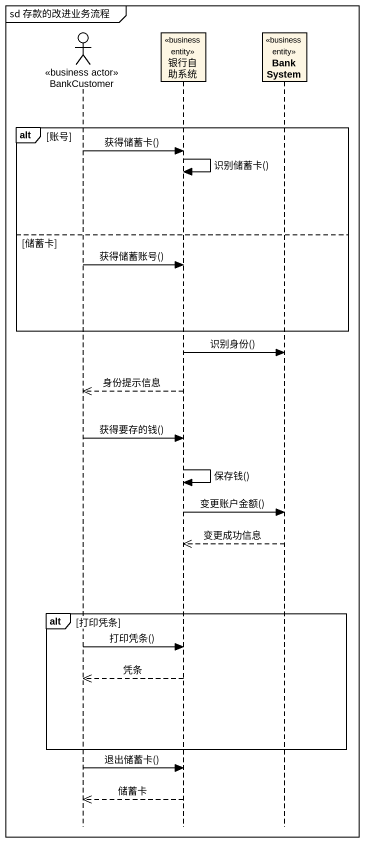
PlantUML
@startuml
mainframe sd 存款的改进业务流程
hide footbox
actor BankCustomer <<business actor>>
participant 银行自助系统 <<business entity>>
participant BankSystem <<business entity>>

alt 账号
  BankCustomer -> 银行自助系统 : 获得储蓄卡()
  银行自助系统 -> 银行自助系统 : 识别储蓄卡()
else 储蓄卡
  BankCustomer -> 银行自助系统 : 获得储蓄账号()
end
银行自助系统 -> BankSystem : 识别身份()
银行自助系统 -->> BankCustomer : 身份提示信息
BankCustomer -> 银行自助系统 : 获得要存的钱()
银行自助系统 -> 银行自助系统 : 保存钱()
银行自助系统 -> BankSystem : 变更账户金额()
BankSystem -->> 银行自助系统 : 变更成功信息
alt 打印凭条
  BankCustomer -> 银行自助系统 : 打印凭条()
  银行自助系统 -->> BankCustomer : 凭条
end
BankCustomer -> 银行自助系统 : 退出储蓄卡()
银行自助系统 -->> BankCustomer : 储蓄卡
@enduml
